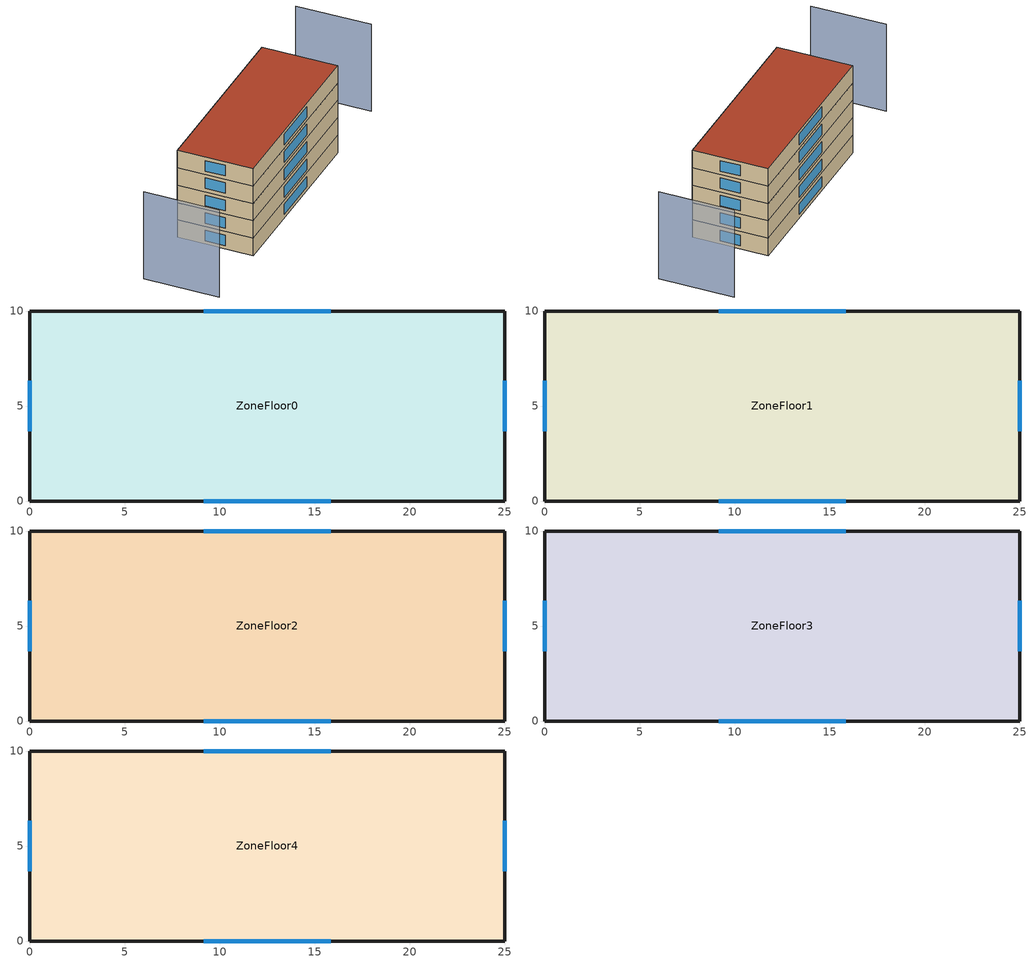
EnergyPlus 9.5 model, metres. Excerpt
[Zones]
ZoneFloor0
 floor ground (http://uesl_data/sources/archetypes/grounds/Ground1948_hollow_slab_medium): 0,0 0,10 25,10 25,0 z0
 wall outside (http://uesl_data/sources/archetypes/walls/Wall1948_cavity_brick_medium): 0,10 0,0 25,0 25,10 0,10 z0:2.5
 window (http://uesl_data/sources/archetypes/windows/Window1948_Standard): 0,6.33 0,3.67 / 15.83,10 9.17,10 / 25,3.67 25,6.33 / 9.17,0 15.83,0 z0.5:2
ZoneFloor1
 floor to ZoneFloor0 (http://uesl_data/sources/archetypes/floors/cesar_default_internal_ceiling_mirrored): 0,0 0,10 25,10 25,0 z2.5
 wall outside (http://uesl_data/sources/archetypes/walls/Wall1948_cavity_brick_medium): 0,10 0,0 25,0 25,10 0,10 z2.5:5
 window (http://uesl_data/sources/archetypes/windows/Window1948_Standard): 0,6.33 0,3.67 / 15.83,10 9.17,10 / 25,3.67 25,6.33 / 9.17,0 15.83,0 z3:4.5
ZoneFloor2
 floor to ZoneFloor1 (http://uesl_data/sources/archetypes/floors/cesar_default_internal_ceiling_mirrored): 0,0 0,10 25,10 25,0 z5
 wall outside (http://uesl_data/sources/archetypes/walls/Wall1948_cavity_brick_medium): 0,10 0,0 25,0 25,10 0,10 z5:7.5
 window (http://uesl_data/sources/archetypes/windows/Window1948_Standard): 0,6.33 0,3.67 / 15.83,10 9.17,10 / 25,3.67 25,6.33 / 9.17,0 15.83,0 z5.5:7
ZoneFloor3
 floor to ZoneFloor2 (http://uesl_data/sources/archetypes/floors/cesar_default_internal_ceiling_mirrored): 0,0 0,10 25,10 25,0 z7.5
 wall outside (http://uesl_data/sources/archetypes/walls/Wall1948_cavity_brick_medium): 0,10 0,0 25,0 25,10 0,10 z7.5:10
 window (http://uesl_data/sources/archetypes/windows/Window1948_Standard): 0,6.33 0,3.67 / 15.83,10 9.17,10 / 25,3.67 25,6.33 / 9.17,0 15.83,0 z8:9.5
ZoneFloor4
 floor to ZoneFloor3 (http://uesl_data/sources/archetypes/floors/cesar_default_internal_ceiling_mirrored): 0,0 0,10 25,10 25,0 z10
 wall outside (http://uesl_data/sources/archetypes/walls/Wall1948_cavity_brick_medium): 0,10 0,0 25,0 25,10 0,10 z10:12.5
 window (http://uesl_data/sources/archetypes/windows/Window1948_Standard): 0,6.33 0,3.67 / 15.83,10 9.17,10 / 25,3.67 25,6.33 / 9.17,0 15.83,0 z10.5:12
 roof outside (http://uesl_data/sources/archetypes/roofs/Roof1948_cellular_concrete_medium): 25,0 25,10 0,10 0,0 z12.5
shading: -10,0 -10,10 / 35,10 35,0 z0:12.5
[BUILDING]
Building: North Axis=0; Terrain=Suburbs; Loads Convergence Tolerance Value=0.04; Temperature Convergence Tolerance Value=0.4; Solar Distribution=FullExterior; Maximum Number of Warmup Days=25; Minimum Number of Warmup Days=1
[SITE:GROUNDTEMPERATURE:BUILDINGSURFACE]
18, 18, 18, 18, 18, 18, 18, 18, 18, 18, 18, 18
[SITE:GROUNDTEMPERATURE:FCFACTORMETHOD]
January Ground Temperature=1.6; February Ground Temperature=0.7; March Ground Temperature=2.3; April Ground Temperature=4.8; May Ground Temperature=11.2; June Ground Temperature=16.2; July Ground Temperature=19.6; August Ground Temperature=20.6; September Ground Temperature=18.9; October Ground Temperature=15; November Ground Temperature=9.8; December Ground Temperature=5
[SITE:GROUNDTEMPERATURE:SHALLOW]
14, 14, 14, 14, 14, 14, 14, 14, 14, 14, 14, 14
[SITE:GROUNDTEMPERATURE:DEEP]
14, 14, 14, 14, 14, 14, 14, 14, 14, 14, 14, 14
[MATERIAL] Roughness=Rough; Thermal Absorptance=0.9
Name | Thickness | Conductivity | Density | Specific Heat | Solar Absorptance | Visible Absorptance
http://uesl_data/sources/archetypes/constructionLayers/1948_Gr2_L1 | 0.015 | 0.7 | 1600 | 1000 | 0.6 | 0.6
http://uesl_data/sources/archetypes/constructionLayers/1948_Gr2_L2 | 0.24 | 0.83 | 500 | 840 | 0.6 | 0.6
http://uesl_data/sources/archetypes/constructionLayers/1948_Gr2_L3 | 0.01 | 0.04 | 240 | 760 | 0.6 | 0.6
http://uesl_data/sources/archetypes/constructionLayers/1948_Gr2_L4 | 0.025 | 0.09 | 750 | 1300 | 0.6 | 0.6
http://uesl_data/sources/archetypes/constructionLayers/1948_Gr2_L5 | 0.024 | 0.2 | 800 | 1300 | 0.7 | 0.7
http://uesl_data/sources/archetypes/floors/cesar_default_internal_ceiling_L1 | 0.1 | 1.4 | 2100 | 840 | 0.6 | 0.6
http://uesl_data/sources/archetypes/constructionLayers/1948_Wa7_L1 | 0.115 | 0.96 | 2000 | 840 | 0.6 | 0.6
http://uesl_data/sources/archetypes/constructionLayers/1948_Wa7_L3 | 0.115 | 0.81 | 1500 | 840 | 0.6 | 0.6
http://uesl_data/sources/archetypes/constructionLayers/1948_Wa7_L4 | 0.015 | 0.7 | 1100 | 900 | 0.6 | 0.6
http://uesl_data/sources/archetypes/constructionLayers/1948_Ro4_L1 | 0.02 | 0.17 | 1050 | 1000 | 0.9 | 0.9
http://uesl_data/sources/archetypes/constructionLayers/1948_Ro4_L2 | 0.175 | 0.23 | 700 | 840 | 0.8 | 0.8
http://uesl_data/sources/archetypes/constructionLayers/1948_Ro4_L3 | 0.005 | 0.7 | 1600 | 1000 | 0.6 | 0.6
[MATERIAL:AIRGAP]
http://uesl_data/sources/archetypes/constructionLayers/1948_Wa7_L2: Thermal Resistance=0.175
[WINDOWMATERIAL:GLAZING] Optical Data Type=SpectralAverage; Solar Transmittance at Normal Incidence=0.775; Front Side Solar Reflectance at Normal Incidence=0.071; Back Side Solar Reflectance at Normal Incidence=0.071; Visible Transmittance at Normal Incidence=0.881; Front Side Visible Reflectance at Normal Incidence=0.08; Back Side Visible Reflectance at Normal Incidence=0.08; Infrared Transmittance at Normal Incidence=0; Front Side Infrared Hemispherical Emissivity=0.84; Back Side Infrared Hemispherical Emissivity=0.84; Conductivity=0.9; Dirt Correction Factor for Solar and Visible Transmittance=1; Solar Diffusing=No; Youngs modulus=72000000000; Poissons ratio=0.22
Name | Thickness
http://uesl_data/sources/archetypes/constructionLayers/1948_Wi1_L1 | 0.006
http://uesl_data/sources/archetypes/constructionLayers/1948_Wi1_L3 | 0.005
[WINDOWMATERIAL:GAS]
http://uesl_data/sources/archetypes/constructionLayers/1948_Wi1_L2: Gas Type=Air; Thickness=0.01
[CONSTRUCTION]
http://uesl_data/sources/archetypes/grounds/Ground1948_hollow_slab_medium: http://uesl_data/sources/archetypes/constructionLayers/1948_Gr2_L1, http://uesl_data/sources/archetypes/constructionLayers/1948_Gr2_L2, http://uesl_data/sources/archetypes/constructionLayers/1948_Gr2_L3, http://uesl_data/sources/archetypes/constructionLayers/1948_Gr2_L4, http://uesl_data/sources/archetypes/constructionLayers/1948_Gr2_L5
http://uesl_data/sources/archetypes/floors/cesar_default_internal_ceiling_mirrored: http://uesl_data/sources/archetypes/floors/cesar_default_internal_ceiling_L1
http://uesl_data/sources/archetypes/walls/Wall1948_cavity_brick_medium: http://uesl_data/sources/archetypes/constructionLayers/1948_Wa7_L1, http://uesl_data/sources/archetypes/constructionLayers/1948_Wa7_L2, http://uesl_data/sources/archetypes/constructionLayers/1948_Wa7_L3, http://uesl_data/sources/archetypes/constructionLayers/1948_Wa7_L4
http://uesl_data/sources/archetypes/roofs/Roof1948_cellular_concrete_medium: http://uesl_data/sources/archetypes/constructionLayers/1948_Ro4_L1, http://uesl_data/sources/archetypes/constructionLayers/1948_Ro4_L2, http://uesl_data/sources/archetypes/constructionLayers/1948_Ro4_L3
http://uesl_data/sources/archetypes/windows/Window1948_Standard: http://uesl_data/sources/archetypes/constructionLayers/1948_Wi1_L1, http://uesl_data/sources/archetypes/constructionLayers/1948_Wi1_L2, http://uesl_data/sources/archetypes/constructionLayers/1948_Wi1_L3
[ZONE] Type=1; Multiplier=1; Ceiling Height=autocalculate; Volume=autocalculate; Floor Area=autocalculate; Part of Total Floor Area=Yes
ZoneFloor0; ZoneFloor1; ZoneFloor2; ZoneFloor3; ZoneFloor4
[SHADINGPROPERTY:REFLECTANCE] Glazing Construction=http://uesl_data/sources/archetypes/windows/Window1948_Standard
Name | Shading Surface | Diffuse Solar Reflectance of Unglazed Part of Shading Surface | Diffuse Visible Reflectance of Unglazed Part of Shading Surface | Fraction of Shading Surface That Is Glazed
 | Ext1_Wall0 | 0.3 | 0.3 | 0.3
 | Ext1_Wall1 | 0.3 | 0.3 | 0.3
 | Ext1_Wall2 | 0.3 | 0.3 | 0.3
 | Ext1_Wall3 | 0.3 | 0.3 | 0.3
 | Ext1_Roof | 0.15 | 0.1 | 0
 | Ext3_Wall0 | 0.3 | 0.3 | 0.3
 | Ext3_Wall1 | 0.3 | 0.3 | 0.3
 | Ext3_Wall2 | 0.3 | 0.3 | 0.3
 | Ext3_Wall3 | 0.3 | 0.3 | 0.3
 | Ext3_Roof | 0.15 | 0.1 | 0
 | Ext4_Wall0 | 0.3 | 0.3 | 0.3
 | Ext4_Wall1 | 0.3 | 0.3 | 0.3
 | Ext4_Wall2 | 0.3 | 0.3 | 0.3
 | Ext4_Wall3 | 0.3 | 0.3 | 0.3
 | Ext4_Roof | 0.15 | 0.1 | 0
[PEOPLE] Number of People Schedule=mfh_nominal_occupancy; Number of People Calculation Method=Area/Person; Zone Floor Area per Person=25.64103; Fraction Radiant=0.3; Sensible Heat Fraction=autocalculate; Activity Level Schedule=mfh_nominal_activity; Carbon Dioxide Generation Rate=3.82e-08; Enable ASHRAE 55 Comfort Warnings=No; Mean Radiant Temperature Calculation Type=ZoneAveraged; Clothing Insulation Calculation Method=ClothingInsulationSchedule
Name | Zone or ZoneList
ZoneFloor0_People | ZoneFloor0
ZoneFloor1_People | ZoneFloor1
ZoneFloor2_People | ZoneFloor2
ZoneFloor3_People | ZoneFloor3
ZoneFloor4_People | ZoneFloor4
[LIGHTS] Schedule=mfh_nominal_lighting; Design Level Calculation Method=Watts/Area; Watts per Zone Floor Area=10.3104; Return Air Fraction=0; Fraction Radiant=0.4; Fraction Visible=0.2; Fraction Replaceable=1; EndUse Subcategory=General; Return Air Fraction Calculated from Plenum Temperature=No; Return Air Fraction Function of Plenum Temperature Coefficient 1=0; Return Air Fraction Function of Plenum Temperature Coefficient 2=0
Name | Zone or ZoneList
ZoneFloor0_Lights | ZoneFloor0
ZoneFloor1_Lights | ZoneFloor1
ZoneFloor2_Lights | ZoneFloor2
ZoneFloor3_Lights | ZoneFloor3
ZoneFloor4_Lights | ZoneFloor4
[ELECTRICEQUIPMENT] Schedule=mfh_nominal_appliances; Design Level Calculation Method=Watts/Area; Watts per Zone Floor Area=6.4; Fraction Latent=0; Fraction Radiant=0.75; Fraction Lost=0; EndUse Subcategory=General
Name | Zone or ZoneList
ZoneFloor0_Appliances | ZoneFloor0
ZoneFloor1_Appliances | ZoneFloor1
ZoneFloor2_Appliances | ZoneFloor2
ZoneFloor3_Appliances | ZoneFloor3
ZoneFloor4_Appliances | ZoneFloor4
[HOTWATEREQUIPMENT] Schedule=mfh_nominal_dhw; Design Level Calculation Method=Watts/Area; Power per Zone Floor Area=4.216667; Fraction Latent=0; Fraction Radiant=0; Fraction Lost=1; EndUse Subcategory=General
Name | Zone or ZoneList
ZoneFloor0_DHW | ZoneFloor0
ZoneFloor1_DHW | ZoneFloor1
ZoneFloor2_DHW | ZoneFloor2
ZoneFloor3_DHW | ZoneFloor3
ZoneFloor4_DHW | ZoneFloor4
[ZONEINFILTRATION:DESIGNFLOWRATE] Schedule=Constant_1; Design Flow Rate Calculation Method=AirChanges/Hour; Air Changes per Hour=0.71125; Constant Term Coefficient=1; Temperature Term Coefficient=0; Velocity Term Coefficient=0; Velocity Squared Term Coefficient=0
Name | Zone or ZoneList
ZoneFloor0_Infiltration | ZoneFloor0
ZoneFloor1_Infiltration | ZoneFloor1
ZoneFloor2_Infiltration | ZoneFloor2
ZoneFloor3_Infiltration | ZoneFloor3
ZoneFloor4_Infiltration | ZoneFloor4
[HVACTEMPLATE:THERMOSTAT]
FIXED_Residential_thermostat: Heating Setpoint Schedule=mfh_nominal_thermostat_heating; Cooling Setpoint Schedule=mfh_nominal_thermostat_cooling
[HVACTEMPLATE:ZONE:IDEALLOADSAIRSYSTEM] Template Thermostat=FIXED_Residential_thermostat; Maximum Heating Supply Air Temperature=50; Minimum Cooling Supply Air Temperature=13; Maximum Heating Supply Air Humidity Ratio=0.0156; Minimum Cooling Supply Air Humidity Ratio=0.0077; Heating Limit=NoLimit; Cooling Limit=NoLimit; Dehumidification Control Type=ConstantSensibleHeatRatio; Cooling Sensible Heat Ratio=0.7; Dehumidification Setpoint=60; Humidification Control Type=None; Humidification Setpoint=30; Outdoor Air Method=DetailedSpecification; Outdoor Air Flow Rate per Person=0; Outdoor Air Flow Rate per Zone Floor Area=0; Outdoor Air Flow Rate per Zone=0; Design Specification Outdoor Air Object=FIXED_Residential_outdoorair; Demand Controlled Ventilation Type=None; Outdoor Air Economizer Type=NoEconomizer; Heat Recovery Type=None; Sensible Heat Recovery Effectiveness=0.7; Latent Heat Recovery Effectiveness=0.65
ZoneFloor0; ZoneFloor1; ZoneFloor2; ZoneFloor3; ZoneFloor4
[DESIGNSPECIFICATION:OUTDOORAIR]
FIXED_Residential_outdoorair: Outdoor Air Method=Flow/Area; Outdoor Air Flow per Person=0; Outdoor Air Flow per Zone Floor Area=0.00129722; Outdoor Air Flow per Zone=0; Outdoor Air Flow Air Changes per Hour=0; Outdoor Air Schedule=mfh_nominal_ventilation
[SCHEDULE:CONSTANT]
Constant_1: Hourly Value=1
[SCHEDULE:FILE] Column Number=1; Rows to Skip at Top=0; Number of Hours of Data=8760; Column Separator=Comma; Interpolate to Timestep=No
Name | File
mfh_nominal_occupancy | profiles\mfh_nominal_occupancy.csv
mfh_nominal_activity | profiles\mfh_nominal_activity.csv
mfh_nominal_lighting | profiles\mfh_nominal_lighting.csv
mfh_nominal_appliances | profiles\mfh_nominal_appliances.csv
mfh_nominal_dhw | profiles\mfh_nominal_dhw.csv
mfh_nominal_thermostat_heating | profiles\mfh_nominal_thermostat_heating.csv
mfh_nominal_thermostat_cooling | profiles\mfh_nominal_thermostat_cooling.csv
mfh_nominal_ventilation | profiles\mfh_nominal_ventilation.csv
